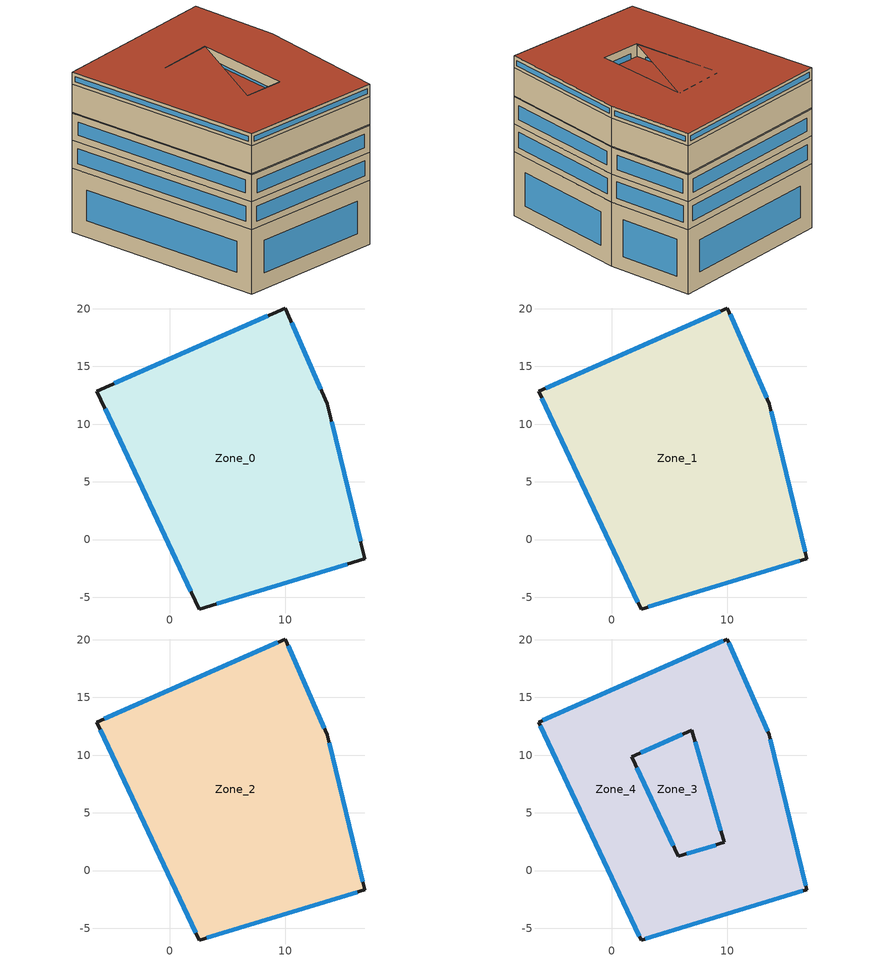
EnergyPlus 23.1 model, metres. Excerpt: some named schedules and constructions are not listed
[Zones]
Zone_0
 floor ground (Zone_0:f5UnderGroundSlabCF): -6.32,12.86 10.02,20.06 13.68,11.75 16.91,-1.67 2.56,-6.02 z0
 wall outside (90.1-2019 Nonresidential CZ 0 Exterior Wall (Mass)): -6.32,12.86 2.56,-6.02 16.91,-1.67 13.68,11.75 10.02,20.06 -6.32,12.86 z0:6.55
 window (90.1-2019 Nonresidential CZ 0 Glazing (Operable)): -5.59,11.31 1.83,-4.47 z1.71:4.84; 4.1,-5.55 15.38,-2.13 z1.61:4.94; 16.54,-0.13 14.05,10.21 z1.58:4.97; 13.12,13.02 10.58,18.79 z1.39:5.16; 8.5,19.39 -4.79,13.53 z1.66:4.89
Zone_1
 floor to Zone_0 (Interior Slab (Mass)_FLIPPED): -6.32,12.86 10.02,20.06 13.68,11.75 16.91,-1.67 2.56,-6.02 z6.55
 wall outside (90.1-2019 Nonresidential CZ 0 Exterior Wall (Mass)): -6.32,12.86 2.56,-6.02 16.91,-1.67 13.68,11.75 10.02,20.06 -6.32,12.86 z6.55:9.4
 window (90.1-2019 Nonresidential CZ 0 Glazing (Operable)): -6.03,12.25 2.28,-5.42 / 9.42,19.8 -5.72,13.12 z7.21:8.74; 3.18,-5.83 16.3,-1.85 z7.2:8.75; 16.76,-1.04 13.83,11.12 z7.19:8.76; 13.43,12.3 10.26,19.51 z7.15:8.8
Zone_2
 floor to Zone_1 (Interior Slab (Mass)_FLIPPED): -6.32,12.86 10.02,20.06 13.68,11.75 16.91,-1.67 2.56,-6.02 z9.4
 wall outside (90.1-2019 Nonresidential CZ 8 Exterior Floor (Mass)): -6.32,12.86 2.56,-6.02 16.91,-1.67 13.68,11.75 10.02,20.06 -6.32,12.86 z9.4:12.17
 wall to Zone_4 (Interior Partition (Mass)): -6.32,12.86 2.56,-6.02 16.91,-1.67 13.68,11.75 10.02,20.06 -6.32,12.86 z12.17:12.25
 window (90.1-2019 Nonresidential CZ 0 Glazing (Operable)): -6.01,12.21 2.26,-5.37 z10.12:11.45; 3.23,-5.82 16.25,-1.87 z10.1:11.47; 16.75,-0.99 13.84,11.07 z10.09:11.48; 13.41,12.35 10.28,19.46 z10.06:11.51; 9.37,19.77 -5.67,13.14 z10.11:11.46
Zone_3
 floor to Zone_2 (Interior Slab (Mass)_FLIPPED): -6.32,12.86 10.02,20.06 13.68,11.75 16.91,-1.67 2.56,-6.02 z12.25
 wall to Zone_4 (Interior Partition (Mass)): -6.32,12.86 2.56,-6.02 16.91,-1.67 13.68,11.75 10.02,20.06 -6.32,12.86 z12.25:15.1
 roof outside (300mmInsulation 200mmConcrete): -6.32,12.86 2.56,-6.02 16.91,-1.67 13.68,11.75 10.02,20.06 z15.1
Zone_4
 floor outside (90.1-2019 Nonresidential CZ 0 Exterior Floor (Mass)): -6.32,12.86 -0.69,15.34 1.73,9.85 6.95,12.15 9.75,2.43 1.73,9.85 -0.69,15.34 10.02,20.06 13.68,11.75 16.91,-1.67 2.56,-6.02 z12.17
 wall outside (UVal_0.3_Light): -6.32,12.86 2.56,-6.02 16.91,-1.67 13.68,11.75 10.02,20.06 -6.32,12.86 z15.1:16.35; 5.78,1.23 1.73,9.85 6.95,12.15 9.75,2.43 5.78,1.23 z12.17:16.35
 window (90.1-2019 Nonresidential CZ 0 Glazing (Operable)): -6.16,12.52 2.41,-5.69 z15.47:15.98; 2.91,-5.92 16.57,-1.77 / 16.83,-1.31 13.76,11.4 / 9.69,19.91 -5.98,13 z15.46:15.99; 13.53,12.07 10.16,19.74 z15.45:16; 5.35,2.15 2.17,8.92 z13.19:15.32; 9.02,2.21 6.52,1.45 z12.93:15.58; 7.23,11.15 9.46,3.43 z13.21:15.31; 2.53,10.2 6.14,11.79 z13.05:15.47
 roof outside (300mmInsulation 200mmConcrete): -6.32,12.86 2.56,-6.02 7.52,-4.51 5.78,1.23 9.75,2.43 6.95,12.15 5.78,1.23 7.52,-4.51 16.91,-1.67 13.68,11.75 10.02,20.06 z16.35
[Schedule:Week:Daily]
CoolAvail_Zone_2_5: 1ca8c4bf-50dd-42c6-860e-fa0889029dd0, 0c632797-0b9a-4d9a-9a69-d39310ec31ae, e5a39323-fee3-43b2-8897-d3d7fd64ec40, e52f491c-9545-426c-8e5e-14837ba248e8, 8df07962-0a9e-46c5-b76d-84e70e2e19a0, d6e69f6d-11f5-4b04-8a4b-71235cd32cef, 68490104-8e84-4b6e-a4b0-a102d218c882, 1ca8c4bf-50dd-42c6-860e-fa0889029dd0, 1ca8c4bf-50dd-42c6-860e-fa0889029dd0, 1ca8c4bf-50dd-42c6-860e-fa0889029dd0, 1ca8c4bf-50dd-42c6-860e-fa0889029dd0, 1ca8c4bf-50dd-42c6-860e-fa0889029dd0
CoolAvail_Zone_2_6: 9aaa5820-27da-40d2-b988-4a81850a77a2, cc235d41-2240-4268-8009-afe839b7b482, a7bf5d25-1e72-49fd-b01b-ac8f0e88661c, 7f89f576-2b49-499b-8dd9-ee3a016d36c3, a7e87b39-74c1-4190-9535-82061ee01377, 88339cc7-c5a9-478d-ad7e-dbec74176c7f, 7eed1c7e-6b80-4392-a8ad-2346449bdf4d, 9aaa5820-27da-40d2-b988-4a81850a77a2, 9aaa5820-27da-40d2-b988-4a81850a77a2, 9aaa5820-27da-40d2-b988-4a81850a77a2, 9aaa5820-27da-40d2-b988-4a81850a77a2, 9aaa5820-27da-40d2-b988-4a81850a77a2
CoolAvail_Zone_2_7: c140114c-8ad5-42b8-af3e-21641d50a91e, c28ae951-e1cf-4190-84d2-e90ac84429e0, e2decf1b-20cc-40b6-9734-803c8e153091, ab680d73-083a-44f6-a404-8130e89fa66a, 91e31e8b-0f4f-4ac3-993f-38d68bd59909, 4355ccce-d851-41e9-ae65-07915f2fc2c5, 87b218fb-2140-485e-a2fb-891817b7ee22, c140114c-8ad5-42b8-af3e-21641d50a91e, c140114c-8ad5-42b8-af3e-21641d50a91e, c140114c-8ad5-42b8-af3e-21641d50a91e, c140114c-8ad5-42b8-af3e-21641d50a91e, c140114c-8ad5-42b8-af3e-21641d50a91e
CoolAvail_Zone_2_8: cf4e10c0-eee7-4fab-9fcf-7f136cb06726, ba5c0e21-c122-45a8-ac0e-a5a57928efb1, 6c63c3c6-d7b6-4bc0-afc0-ea549527ede8, ccb95207-478b-422f-b6b8-30b51a9061c8, 15d5d0c6-a0c5-4261-8484-c4e353f31943, b6ebbcf1-1339-4b0f-94ce-5ef52301aebd, 4e48a2f3-4e9a-4faf-8e2f-800c89a68a4f, cf4e10c0-eee7-4fab-9fcf-7f136cb06726, cf4e10c0-eee7-4fab-9fcf-7f136cb06726, cf4e10c0-eee7-4fab-9fcf-7f136cb06726, cf4e10c0-eee7-4fab-9fcf-7f136cb06726, cf4e10c0-eee7-4fab-9fcf-7f136cb06726
CoolAvail_Zone_2_9: 8cfbba65-9d01-4b32-a4b0-805f059cb48a, 9dc0dda3-4524-4f18-b26a-7494f358d0bb, 4e48a2f3-4e9a-4faf-8e2f-800c89a68a4f, fe54426d-cc39-4e1d-9586-05372d968816, 45d7287d-38ef-4548-9581-23cb1bbddde4, 1f8f5061-bcb6-463a-bce4-fa1e3201f05c, b3f090cf-662d-4bb7-81ea-ff37c869d4a4, 8cfbba65-9d01-4b32-a4b0-805f059cb48a, 8cfbba65-9d01-4b32-a4b0-805f059cb48a, 8cfbba65-9d01-4b32-a4b0-805f059cb48a, 8cfbba65-9d01-4b32-a4b0-805f059cb48a, 8cfbba65-9d01-4b32-a4b0-805f059cb48a
CoolAvail_Zone_2_10: 19e4f91d-5e82-4bf7-bc96-862e26240eed, 4e48a2f3-4e9a-4faf-8e2f-800c89a68a4f, 7d4f30b3-d26d-4406-b7d3-51c4fe134db7, 9f80ea64-dee5-41f0-b012-d001ca709d83, 1eca6522-d2d8-43ba-b8b5-3cb14fa0932f, 56677320-e5e7-4d6b-b511-98478c71ae85, 167ffc35-cf65-49fd-b6d5-8ecb10784530, 19e4f91d-5e82-4bf7-bc96-862e26240eed, 19e4f91d-5e82-4bf7-bc96-862e26240eed, 19e4f91d-5e82-4bf7-bc96-862e26240eed, 19e4f91d-5e82-4bf7-bc96-862e26240eed, 19e4f91d-5e82-4bf7-bc96-862e26240eed
CoolAvail_Zone_2_11: 4e48a2f3-4e9a-4faf-8e2f-800c89a68a4f, 5a12a15a-8f6a-458d-8503-f486bc18be62, cfac7745-1d11-4d2f-a415-641583f3aa35, a6b169b6-2563-40a8-9ebc-1f0b449881ef, 2b253185-dca3-4ac4-b4b0-397c6120a078, f37480eb-aa48-4fd9-a189-10d277c1ec14, 03e58e0c-d8ed-42d8-894c-8e17edda15c0, 4e48a2f3-4e9a-4faf-8e2f-800c89a68a4f, 4e48a2f3-4e9a-4faf-8e2f-800c89a68a4f, 4e48a2f3-4e9a-4faf-8e2f-800c89a68a4f, 4e48a2f3-4e9a-4faf-8e2f-800c89a68a4f, 4e48a2f3-4e9a-4faf-8e2f-800c89a68a4f
CoolAvail_Zone_2_12: 43fa6ba7-7155-49a2-abe1-4626fdadfd4f, 93ad036e-985f-46ad-985d-8fe2cf06e9ed, 1ba03c92-e4e3-4e5b-8072-54eb8ed127d4, fa02652e-9b86-4ad1-bcf8-4fc10e46adf8, 2cd7c8e0-6c19-49eb-80b1-f41475034e33, dbd27a3e-9a26-4d91-8fad-dfb737e32fd4, be6df312-2db2-4308-96e7-3cf8c64cc389, 43fa6ba7-7155-49a2-abe1-4626fdadfd4f, 43fa6ba7-7155-49a2-abe1-4626fdadfd4f, 43fa6ba7-7155-49a2-abe1-4626fdadfd4f, 43fa6ba7-7155-49a2-abe1-4626fdadfd4f, 43fa6ba7-7155-49a2-abe1-4626fdadfd4f
CoolAvail_Zone_2_13: c86a3910-952b-4155-86f3-8bf8406d9700, 487ad5f7-192d-4168-8df1-62f9e2dfbf79, f186a3d9-179b-4441-9377-258a96af7070, 100aaea8-bbf0-432c-9b18-bb4c137b58b4, 842439b7-3e6a-47a9-9acd-409ae765b42d, 5c434fd8-ac1b-4fd3-9a6c-a0ecf767c7ed, 66acfb52-e457-4d65-a321-805b2341acf6, c86a3910-952b-4155-86f3-8bf8406d9700, c86a3910-952b-4155-86f3-8bf8406d9700, c86a3910-952b-4155-86f3-8bf8406d9700, c86a3910-952b-4155-86f3-8bf8406d9700, c86a3910-952b-4155-86f3-8bf8406d9700
CoolAvail_Zone_2_14: fb7f256e-2751-4ff4-ae43-a8ab3f7e9797, 8151a985-f97e-4bad-8853-972664528da4, 22dc9fab-4217-4e2f-a97d-0654fc792eae, cb7f740c-287d-4d01-aaf3-538fed7e2092, 0077fb31-cd04-4ad3-837c-ac0abafaed85, 91929a11-4751-41b0-9428-85a1b52b20fc, 1dc0a07d-d820-4945-bdec-6d3e16e28e09, fb7f256e-2751-4ff4-ae43-a8ab3f7e9797, fb7f256e-2751-4ff4-ae43-a8ab3f7e9797, fb7f256e-2751-4ff4-ae43-a8ab3f7e9797, fb7f256e-2751-4ff4-ae43-a8ab3f7e9797, fb7f256e-2751-4ff4-ae43-a8ab3f7e9797
CoolAvail_Zone_2_15: 249bb1f2-01ef-4453-98c3-97f686b49df3, 2857276e-04f5-47fa-8407-0754b64ddbf6, fa19720d-b784-44ee-9e0b-b24156b99612, 990734f4-2f8d-4d05-8608-b8fc52d4e4a7, 49518224-141a-4acf-a613-93f9a1eb00c3, 32657f2b-d03a-407e-8b79-dc263889a891, 385addfd-6f0a-4a49-8d44-e9155ca5ddca, 249bb1f2-01ef-4453-98c3-97f686b49df3, 249bb1f2-01ef-4453-98c3-97f686b49df3, 249bb1f2-01ef-4453-98c3-97f686b49df3, 249bb1f2-01ef-4453-98c3-97f686b49df3, 249bb1f2-01ef-4453-98c3-97f686b49df3
CoolAvail_Zone_2_16: 7692e115-92d1-4653-b534-43793635c152, ad4c0438-d761-453a-81ab-c5d7774f0ca4, 9777c3c4-857d-4a63-a307-0c06722f26db, 815b4a31-1de7-48f8-86e9-38fb639e48e2, 73405a08-01bc-4f6c-a16c-e816f28f4695, d0b48ee7-cd2d-49be-ab62-5a5c71c486f9, e3f34aba-cbc8-416b-ae1a-76f217830118, 7692e115-92d1-4653-b534-43793635c152, 7692e115-92d1-4653-b534-43793635c152, 7692e115-92d1-4653-b534-43793635c152, 7692e115-92d1-4653-b534-43793635c152, 7692e115-92d1-4653-b534-43793635c152
CoolAvail_Zone_2_17: 91a9ca1b-f609-46d2-85d5-5b4708cbc58c, 22089227-e063-43f2-8d65-2b570a0fb7f6, d7dce801-0464-468b-86e5-042d869cfe8c, e3942b8b-90eb-48a0-9fea-235678d26bc1, 91b564c5-7853-404d-a6c4-376372983a3e, 922fb4c6-9f61-4ed9-9d2f-b61c5af61b0b, 61f4d876-bdcd-408f-880a-fec4d1c3edb4, 91a9ca1b-f609-46d2-85d5-5b4708cbc58c, 91a9ca1b-f609-46d2-85d5-5b4708cbc58c, 91a9ca1b-f609-46d2-85d5-5b4708cbc58c, 91a9ca1b-f609-46d2-85d5-5b4708cbc58c, 91a9ca1b-f609-46d2-85d5-5b4708cbc58c
CoolAvail_Zone_2_18: 2c3f8ee4-96c5-4a3f-a4b1-b69997eb3238, 564f5991-51a3-4334-9484-72fec185b3f3, 916b0021-58a8-40cf-a389-49fd7e3e7d8d, 2c3f8ee4-96c5-4a3f-a4b1-b69997eb3238, 290cd23a-1edc-440e-a8bf-2e5f45a7f1a4, e1d7715c-ab36-413f-b082-02c78ffc9049, 1c721321-046d-4f51-b437-829d237e2fe1, 2c3f8ee4-96c5-4a3f-a4b1-b69997eb3238, 2c3f8ee4-96c5-4a3f-a4b1-b69997eb3238, 2c3f8ee4-96c5-4a3f-a4b1-b69997eb3238, 2c3f8ee4-96c5-4a3f-a4b1-b69997eb3238, 2c3f8ee4-96c5-4a3f-a4b1-b69997eb3238
CoolAvail_Zone_2_19: c5d0aa94-5bb0-480f-91f6-8014fff0dc6e, 11193593-98a2-4993-9129-e7af30b16710, b6d042ed-209f-4d55-bc24-0ac77d95cbd6, 0dc09791-fcbf-4823-9c09-9ac5c6e3386c, fe71a4a4-1e6f-4e83-8419-e72a6b9e10f8, 6d2fa061-7d25-4461-b770-a752a9a60884, 236eea5b-5ca5-4377-ab4f-6bcd3c3c55e4, c5d0aa94-5bb0-480f-91f6-8014fff0dc6e, c5d0aa94-5bb0-480f-91f6-8014fff0dc6e, c5d0aa94-5bb0-480f-91f6-8014fff0dc6e, c5d0aa94-5bb0-480f-91f6-8014fff0dc6e, c5d0aa94-5bb0-480f-91f6-8014fff0dc6e
CoolAvail_Zone_2_20: 57adc17c-3f8f-4ccd-b7a0-79cb720e411a, f37ff96e-f441-401a-b7e7-edff040718df, c5d0aa94-5bb0-480f-91f6-8014fff0dc6e, 3b8d6381-cc98-4cac-88a3-8a608994b399, 543349be-f63c-4ad6-a186-b26515e20985, 9a420aef-c827-48c7-8c33-67a28b1471b0, a5c4f77d-4af1-4e41-abe4-442f3ad2ad70, 57adc17c-3f8f-4ccd-b7a0-79cb720e411a, 57adc17c-3f8f-4ccd-b7a0-79cb720e411a, 57adc17c-3f8f-4ccd-b7a0-79cb720e411a, 57adc17c-3f8f-4ccd-b7a0-79cb720e411a, 57adc17c-3f8f-4ccd-b7a0-79cb720e411a
CoolAvail_Zone_2_21: 3c86ebb0-60dd-4e80-9e92-cc641d73ae5a, 0c632797-0b9a-4d9a-9a69-d39310ec31ae, c8da2f37-d169-41ab-87e8-650044faae8f, 44ff8663-efe0-4c5d-bd80-e3e3e52f17e4, 26090ace-2f89-427b-8193-cecb2a32d1c5, 63800cad-46a7-4e80-b4f6-0ba3a10cd5fb, 59315c29-87ac-45d0-a8fd-0e9754ded3e2, 3c86ebb0-60dd-4e80-9e92-cc641d73ae5a, 3c86ebb0-60dd-4e80-9e92-cc641d73ae5a, 3c86ebb0-60dd-4e80-9e92-cc641d73ae5a, 3c86ebb0-60dd-4e80-9e92-cc641d73ae5a, 3c86ebb0-60dd-4e80-9e92-cc641d73ae5a
CoolAvail_Zone_2_22: 968bc3d5-85b4-423c-9344-f5ded47cd4e1, a4892dac-d159-405b-97ce-15ec50ec5c3d, d220d13a-ec5c-4d1d-a6e6-fc1f099aa18c, af1b80fd-70e2-4da9-9cd7-4ad1f3ffa8f2, ea89b312-ae52-41a2-b12c-266f2e31bd51, b5cee949-2fff-4a3b-93be-818378e63684, 76083fe3-2160-4bf7-a3ea-9dfcf8b72814, 968bc3d5-85b4-423c-9344-f5ded47cd4e1, 968bc3d5-85b4-423c-9344-f5ded47cd4e1, 968bc3d5-85b4-423c-9344-f5ded47cd4e1, 968bc3d5-85b4-423c-9344-f5ded47cd4e1, 968bc3d5-85b4-423c-9344-f5ded47cd4e1
CoolAvail_Zone_2_23: 9465ef24-0572-461d-9233-bf2b1b62fcf5, 4df2d94c-15e7-44a0-9338-7c6d9ec98c35, 24229822-c7ac-4df3-a924-d5070abd10cd, 30ed18ff-6198-489a-98d6-d4f6b277cb3e, 67cc7780-8b9c-4ce3-8335-8ea61169be34, 24dee44f-873c-4e82-915e-d0f3d996dfbd, a46238f5-0380-43a5-8807-d93844f5c9fd, 9465ef24-0572-461d-9233-bf2b1b62fcf5, 9465ef24-0572-461d-9233-bf2b1b62fcf5, 9465ef24-0572-461d-9233-bf2b1b62fcf5, 9465ef24-0572-461d-9233-bf2b1b62fcf5, 9465ef24-0572-461d-9233-bf2b1b62fcf5
CoolAvail_Zone_2_24: 7b2bb4fd-0d66-4d4e-97f7-3d94a2d765de, 306294e8-e0ad-4b10-b87d-df1edbd69c86, 2e99d0bd-585d-4f11-a816-46d9d83821d2, ae40d358-4f78-4e61-8ad3-70cf7dafbc84, 7c9164d5-ea22-4706-addb-a8bdf4432c98, 168bb537-2022-44cf-83d4-e0e9acc14d3d, 907f0f1f-b3ec-413e-8541-1b0c6f08c20a, 7b2bb4fd-0d66-4d4e-97f7-3d94a2d765de, 7b2bb4fd-0d66-4d4e-97f7-3d94a2d765de, 7b2bb4fd-0d66-4d4e-97f7-3d94a2d765de, 7b2bb4fd-0d66-4d4e-97f7-3d94a2d765de, 7b2bb4fd-0d66-4d4e-97f7-3d94a2d765de
CoolAvail_Zone_2_25: 9b8689c5-4e22-40ab-8a51-93b16e5813ab, 9f29d845-0d77-471c-9f9e-6f4083bdbc58, ca84ebe3-31a3-4fca-aa63-5d6eb330a495, 76e7caac-11b7-473f-9300-2d2578371d06, c614d02d-f04a-47c0-802e-d4e15580c5c4, 83af7f08-0791-41b7-af25-e18827899770, c7052a04-98d3-44f4-bc96-6e6003378de9, 9b8689c5-4e22-40ab-8a51-93b16e5813ab, 9b8689c5-4e22-40ab-8a51-93b16e5813ab, 9b8689c5-4e22-40ab-8a51-93b16e5813ab, 9b8689c5-4e22-40ab-8a51-93b16e5813ab, 9b8689c5-4e22-40ab-8a51-93b16e5813ab
CoolAvail_Zone_2_26: 944c06aa-a1b8-4fa9-b56e-5e904102bf0b, 193b8807-ea25-42ba-b3bf-ab5a41c48f4a, 64db0dd4-92b3-4a93-b9c9-7bebfc3d3c8d, 993c36ed-dc87-49a6-b760-b14777e3a504, 96fc20e9-7180-4704-8ea9-30778f493c18, cfac3884-d454-41ef-a2ac-399c72fbcbaa, ab62d100-0c40-4c2b-b63b-1ab8c382bdaa, 944c06aa-a1b8-4fa9-b56e-5e904102bf0b, 944c06aa-a1b8-4fa9-b56e-5e904102bf0b, 944c06aa-a1b8-4fa9-b56e-5e904102bf0b, 944c06aa-a1b8-4fa9-b56e-5e904102bf0b, 944c06aa-a1b8-4fa9-b56e-5e904102bf0b
CoolAvail_Zone_2_27: c0ed08d0-cbd1-4e66-96b4-3011c854b234, 17a2dd1e-07dd-4401-ba6f-a7d2c1cc2857, 891172b5-9eeb-4b10-a672-ff5e27ba41d7, a5562364-defd-420a-8047-edce9a8f5295, 0d0ca2da-b4a6-409f-a603-32af6fcbd6dc, cd8238a0-c257-432b-ab86-a8de12ca64cd, 3297b25a-f3c5-400e-8c3c-98ab9fae1132, c0ed08d0-cbd1-4e66-96b4-3011c854b234, c0ed08d0-cbd1-4e66-96b4-3011c854b234, c0ed08d0-cbd1-4e66-96b4-3011c854b234, c0ed08d0-cbd1-4e66-96b4-3011c854b234, c0ed08d0-cbd1-4e66-96b4-3011c854b234
CoolAvail_Zone_2_28: f68e68b4-acc3-4acb-970d-2c39f8df0a2a, b795957b-d27e-4a7f-8629-db4bb5394d29, af05e51c-b44b-4254-af1d-9b844355a47d, 1476245f-ba37-446a-9a7e-71807cdfc9d6, e3942b8b-90eb-48a0-9fea-235678d26bc1, 7061bc4a-cf1c-40cd-a209-ce6419433c2b, 3c86ebb0-60dd-4e80-9e92-cc641d73ae5a, f68e68b4-acc3-4acb-970d-2c39f8df0a2a, f68e68b4-acc3-4acb-970d-2c39f8df0a2a, f68e68b4-acc3-4acb-970d-2c39f8df0a2a, f68e68b4-acc3-4acb-970d-2c39f8df0a2a, f68e68b4-acc3-4acb-970d-2c39f8df0a2a
CoolAvail_Zone_2_29: f0463da0-0f73-4b83-b435-d1717c20061d, 16107b3b-f5df-4c6a-9e88-45ee59f582d7, c847950f-9d46-415d-b38f-cc1e72a8ce3e, 3b5530b0-4bfc-4e65-a115-754aeea42c9c, e3942b8b-90eb-48a0-9fea-235678d26bc1, e3942b8b-90eb-48a0-9fea-235678d26bc1, 7386bb66-d7fa-4b65-8085-5662bd291aee, f0463da0-0f73-4b83-b435-d1717c20061d, f0463da0-0f73-4b83-b435-d1717c20061d, f0463da0-0f73-4b83-b435-d1717c20061d, f0463da0-0f73-4b83-b435-d1717c20061d, f0463da0-0f73-4b83-b435-d1717c20061d
CoolAvail_Zone_2_30: ff19ad5b-a363-437d-ae63-3668331f0827, 4e48a2f3-4e9a-4faf-8e2f-800c89a68a4f, 6d0db3fd-c35c-4cda-9c1c-baec2c14ec47, 0f14b7f0-2d62-495b-aa7c-136eb56bbd6b, f89394e9-2ba5-4571-82bb-3c7d3c17939f, 03a95639-5101-4bca-940d-57680b2e86c7, 4f8adeff-2dd8-4549-b49d-80637b379f35, ff19ad5b-a363-437d-ae63-3668331f0827, ff19ad5b-a363-437d-ae63-3668331f0827, ff19ad5b-a363-437d-ae63-3668331f0827, ff19ad5b-a363-437d-ae63-3668331f0827, ff19ad5b-a363-437d-ae63-3668331f0827
CoolAvail_Zone_2_31: 7c5dc831-d911-492e-93e1-4426a253069e, 3b8d6381-cc98-4cac-88a3-8a608994b399, c847950f-9d46-415d-b38f-cc1e72a8ce3e, 1744b77f-1cb1-4f69-b4cb-0e8fa1b665fa, 58834cbf-76af-49cd-a04c-aceff44ab028, 01ed06eb-558f-4142-a675-aa2008106ffb, 72c23283-3265-424f-adb0-1ede9ee7b15c, 7c5dc831-d911-492e-93e1-4426a253069e, 7c5dc831-d911-492e-93e1-4426a253069e, 7c5dc831-d911-492e-93e1-4426a253069e, 7c5dc831-d911-492e-93e1-4426a253069e, 7c5dc831-d911-492e-93e1-4426a253069e
CoolAvail_Zone_2_32: 3ffda573-3af0-46ed-a09a-5d9bb41be8c7, 24967692-d2e8-4e46-a10a-83a75ed88015, d335cb79-2b14-48f8-811b-aa3cd861ed92, 17c1d9a0-788b-4689-b656-878974b272ae, b9139b93-e736-4fe2-a372-e0f423301f2a, 29d056e9-57a7-41dc-847e-5899c5e670c6, 3aaf477e-fbf3-4e7a-a74f-77eac698590d, 3ffda573-3af0-46ed-a09a-5d9bb41be8c7, 3ffda573-3af0-46ed-a09a-5d9bb41be8c7, 3ffda573-3af0-46ed-a09a-5d9bb41be8c7, 3ffda573-3af0-46ed-a09a-5d9bb41be8c7, 3ffda573-3af0-46ed-a09a-5d9bb41be8c7
CoolAvail_Zone_2_33: 2f49eb5f-feb6-416b-86c9-504043dff835, 17a04ab0-6f76-4552-8944-97dbe71db1c4, 14a74787-8c0c-4149-b74d-9dba6af021cb, ba5a2047-98d8-4875-8efb-cb1a017e9cc0, ac176064-d8ab-40cc-ac37-2cc3028f8e13, c8da2f37-d169-41ab-87e8-650044faae8f, 88219d36-3623-42e1-9165-866df8605171, 2f49eb5f-feb6-416b-86c9-504043dff835, 2f49eb5f-feb6-416b-86c9-504043dff835, 2f49eb5f-feb6-416b-86c9-504043dff835, 2f49eb5f-feb6-416b-86c9-504043dff835, 2f49eb5f-feb6-416b-86c9-504043dff835
CoolAvail_Zone_2_34: fc1bca65-e5ac-4e39-b63b-a5ed3d21ba90, ba361baf-59d9-4367-8c7a-4699b1b236f0, ff4bc00e-5506-40d9-ab4a-0dd0a69ae114, 3b0f2307-bc1c-4734-ab04-c0143982f54f, bdb733bd-dc44-41be-80b5-d4a5a2814fea, 3e4dc970-237a-4001-87c6-6e867e1a1f0b, b5e7642c-8c19-4b08-81ff-1fdd0ef3ef57, fc1bca65-e5ac-4e39-b63b-a5ed3d21ba90, fc1bca65-e5ac-4e39-b63b-a5ed3d21ba90, fc1bca65-e5ac-4e39-b63b-a5ed3d21ba90, fc1bca65-e5ac-4e39-b63b-a5ed3d21ba90, fc1bca65-e5ac-4e39-b63b-a5ed3d21ba90
CoolAvail_Zone_2_35: 74ffd892-819c-4242-80d1-24e1ddf80430, f6ecceda-3d30-4721-858e-cb32e723952c, 17232315-a896-484a-813f-9a5370619ab1, ece8849a-fb2f-4fbd-afdd-1149698f7d21, 7eed1c7e-6b80-4392-a8ad-2346449bdf4d, e8be929d-fa44-4c0f-b96f-0f30ee46b9cf, 5f416ddf-d634-4046-a442-6e63aab08ab7, 74ffd892-819c-4242-80d1-24e1ddf80430, 74ffd892-819c-4242-80d1-24e1ddf80430, 74ffd892-819c-4242-80d1-24e1ddf80430, 74ffd892-819c-4242-80d1-24e1ddf80430, 74ffd892-819c-4242-80d1-24e1ddf80430
CoolAvail_Zone_2_36: f7fe8a7b-dabd-41a3-ac96-42fd4ebbb8a3, 57adc17c-3f8f-4ccd-b7a0-79cb720e411a, 5c5771fe-31dd-4d52-8869-3f9e949fc0ce, 905739ca-bdfe-49c7-9f0c-672529721f74, 9ff93c3c-b5d0-4d57-85b5-1b9e007418cb, b4c15a41-4eab-4186-8f7e-bd6522bf003c, ca84ebe3-31a3-4fca-aa63-5d6eb330a495, f7fe8a7b-dabd-41a3-ac96-42fd4ebbb8a3, f7fe8a7b-dabd-41a3-ac96-42fd4ebbb8a3, f7fe8a7b-dabd-41a3-ac96-42fd4ebbb8a3, f7fe8a7b-dabd-41a3-ac96-42fd4ebbb8a3, f7fe8a7b-dabd-41a3-ac96-42fd4ebbb8a3
CoolAvail_Zone_2_37: e3942b8b-90eb-48a0-9fea-235678d26bc1, a1c7cf19-4260-4f8c-8549-a8b51e3e8cb6, 91e15b36-d92a-44a9-b125-f35a405346ba, 1de5e3b0-c4a6-4e3e-a39e-98e4fb27073a, d2fc6685-7401-4e4d-8a51-a53ce42c3509, b13b76fb-60d2-450a-a5a5-e15c9c1c3c79, ff8053d0-5a6f-422b-911a-41f4c8b0f702, e3942b8b-90eb-48a0-9fea-235678d26bc1, e3942b8b-90eb-48a0-9fea-235678d26bc1, e3942b8b-90eb-48a0-9fea-235678d26bc1, e3942b8b-90eb-48a0-9fea-235678d26bc1, e3942b8b-90eb-48a0-9fea-235678d26bc1
CoolAvail_Zone_2_38: 0c46c54d-70b1-4a16-abea-029706ea7571, 3f8c715e-6661-4b9b-be09-ea188f69c496, f7fe8a7b-dabd-41a3-ac96-42fd4ebbb8a3, 10bb1322-940e-4a91-b6ae-9587b5eb6946, 127d7c72-a661-4472-b936-f14d1d59b3e6, ac232ce9-587f-4c50-9300-496e0bba6176, cdeb479c-7f4c-416b-8211-8cf919152dc4, 0c46c54d-70b1-4a16-abea-029706ea7571, 0c46c54d-70b1-4a16-abea-029706ea7571, 0c46c54d-70b1-4a16-abea-029706ea7571, 0c46c54d-70b1-4a16-abea-029706ea7571, 0c46c54d-70b1-4a16-abea-029706ea7571
CoolAvail_Zone_2_39: e530df3d-1bed-4762-8450-04801245d13d, ec3d052d-0e8f-4c5c-9c05-f297f4748d43, 56bddfbb-0032-4789-999a-5805ca39de4d, 30e12001-843d-465e-96b4-f3927e3ddac8, be26cf5d-e770-488d-bbd8-f2f14b83b44f, 152a3bd5-b027-42a5-b0f5-574247ad3cb1, e3942b8b-90eb-48a0-9fea-235678d26bc1, e530df3d-1bed-4762-8450-04801245d13d, e530df3d-1bed-4762-8450-04801245d13d, e530df3d-1bed-4762-8450-04801245d13d, e530df3d-1bed-4762-8450-04801245d13d, e530df3d-1bed-4762-8450-04801245d13d
CoolAvail_Zone_2_40: 3b5530b0-4bfc-4e65-a115-754aeea42c9c, 64b21f1b-c09a-408f-8473-87fbea97a150, 3e36110c-688c-44a8-9024-3036805d7056, 677ddcfa-195a-49f8-a79a-81ba88b1f3bf, 41bfedb8-62a9-4e63-bcd2-d6c6a752d5d8, f79a0e5d-3aaa-44ed-869a-91804aff7df9, cfa0f72f-ae4b-4a60-80fe-1625460ebad9, 3b5530b0-4bfc-4e65-a115-754aeea42c9c, 3b5530b0-4bfc-4e65-a115-754aeea42c9c, 3b5530b0-4bfc-4e65-a115-754aeea42c9c, 3b5530b0-4bfc-4e65-a115-754aeea42c9c, 3b5530b0-4bfc-4e65-a115-754aeea42c9c
CoolAvail_Zone_2_41: d7deffb3-35ab-442d-a4bd-0579f5c34145, ec9b559f-9ade-4417-afb1-449e3e27a461, 045c1028-9f06-4f8d-ac3c-bfd8482e71d8, 2a3c6d2b-402f-42dd-84d5-200fd4e34ae3, 1da28d98-4ae1-4b40-ac0a-9779e90c793c, 1470e187-b2ca-41c7-9c02-5599b091a2bd, 3272099c-1b13-4495-add5-952f840f3c39, d7deffb3-35ab-442d-a4bd-0579f5c34145, d7deffb3-35ab-442d-a4bd-0579f5c34145, d7deffb3-35ab-442d-a4bd-0579f5c34145, d7deffb3-35ab-442d-a4bd-0579f5c34145, d7deffb3-35ab-442d-a4bd-0579f5c34145
CoolAvail_Zone_2_42: 92822c5f-2bfe-4f18-94d7-6253c8df64ce, 5a50a1cb-b3b3-4f70-b0da-7dd7f23be4d0, 96757bd3-2798-4ef5-874f-9d6efbf141f2, c32a3fb3-1659-4cbb-80cf-21d5794c898d, 1386779a-1ee2-4c46-b854-c9900c2e9ca4, f89c5fe4-e515-457d-9e77-097af3ebce41, d1ef686d-5cd7-43da-83b7-e2ddfaac4146, 92822c5f-2bfe-4f18-94d7-6253c8df64ce, 92822c5f-2bfe-4f18-94d7-6253c8df64ce, 92822c5f-2bfe-4f18-94d7-6253c8df64ce, 92822c5f-2bfe-4f18-94d7-6253c8df64ce, 92822c5f-2bfe-4f18-94d7-6253c8df64ce
CoolAvail_Zone_2_43: 922ba25d-84aa-4df4-8637-4746266014ac, 61082579-9666-4bf3-bc38-98cbfbe943b8, 0e6c61da-a3bf-4433-a37e-4665335cd269, 810edac5-32f3-4fee-b726-171751db6f96, ecc0637f-1234-4cba-a2a9-23f2feec27b7, 90d84f1d-cc8c-455d-a961-485245b7a64f, 6f883ab1-47b7-4b43-b948-2944ed46edb0, 922ba25d-84aa-4df4-8637-4746266014ac, 922ba25d-84aa-4df4-8637-4746266014ac, 922ba25d-84aa-4df4-8637-4746266014ac, 922ba25d-84aa-4df4-8637-4746266014ac, 922ba25d-84aa-4df4-8637-4746266014ac
CoolAvail_Zone_2_44: 2fc8c293-e804-4f4b-a27a-c9e21b4af302, 06e04203-d3e1-4821-a8e5-f5c41243471a, 88cbf429-d5af-4062-89a4-107e37e533ea, 0087c4c9-bec4-4820-a0f3-edec8f0f00c5, 6b7ebffa-ddb7-4763-8d8e-57d8a0ef2cbf, 7c29c206-f92e-41d3-90d2-cdf9776248f7, 4b1c9686-3ebc-43b1-b883-fd36bf51263d, 2fc8c293-e804-4f4b-a27a-c9e21b4af302, 2fc8c293-e804-4f4b-a27a-c9e21b4af302, 2fc8c293-e804-4f4b-a27a-c9e21b4af302, 2fc8c293-e804-4f4b-a27a-c9e21b4af302, 2fc8c293-e804-4f4b-a27a-c9e21b4af302
CoolAvail_Zone_2_45: 7ee1185d-d39c-4ca8-a3f4-3d5fa92efd22, 4e48a2f3-4e9a-4faf-8e2f-800c89a68a4f, 230b7ef8-53c1-4085-a25c-643ad822c784, 5c8264c5-5a70-4684-8615-8f6e6b2c97af, 56bddfbb-0032-4789-999a-5805ca39de4d, e211d448-935f-48d1-876d-e26f2410d088, 7ee1185d-d39c-4ca8-a3f4-3d5fa92efd22, 7ee1185d-d39c-4ca8-a3f4-3d5fa92efd22, 7ee1185d-d39c-4ca8-a3f4-3d5fa92efd22, 7ee1185d-d39c-4ca8-a3f4-3d5fa92efd22, 7ee1185d-d39c-4ca8-a3f4-3d5fa92efd22, 7ee1185d-d39c-4ca8-a3f4-3d5fa92efd22
CoolAvail_Zone_2_46: 19df548d-6fad-43ea-b96f-c975a92faf88, 5a50a1cb-b3b3-4f70-b0da-7dd7f23be4d0, 3d4e1126-cb86-400f-a760-998fa8e8428d, a60fa0af-489c-4fa5-a09e-8eba24075d54, b1652de9-785c-46b1-9efb-b91ecf96de48, 9c3d533e-0874-4e8f-acdd-a39c1313e582, 0b639a0e-bdaf-4323-b152-5e555cd32010, 19df548d-6fad-43ea-b96f-c975a92faf88, 19df548d-6fad-43ea-b96f-c975a92faf88, 19df548d-6fad-43ea-b96f-c975a92faf88, 19df548d-6fad-43ea-b96f-c975a92faf88, 19df548d-6fad-43ea-b96f-c975a92faf88
CoolAvail_Zone_2_47: db654eea-7de9-4037-ad2c-f0711f9913ac, d4a18c32-32ed-4547-b1ce-f2211da1d24f, b324206d-d04e-4bca-8d0d-f79f5fa49e10, e3236c78-35f7-428b-8be6-d0bdf63d719f, d9172f3d-fe41-4f8d-9a69-76c400fed204, de05cf16-a459-4ef7-b9cf-8a95d1d19241, 59265a61-d77a-4181-8431-ca18a54d921d, db654eea-7de9-4037-ad2c-f0711f9913ac, db654eea-7de9-4037-ad2c-f0711f9913ac, db654eea-7de9-4037-ad2c-f0711f9913ac, db654eea-7de9-4037-ad2c-f0711f9913ac, db654eea-7de9-4037-ad2c-f0711f9913ac
CoolAvail_Zone_2_48: 979c9937-4da7-44b0-a193-3cdf8b94eddd, f0d4d75d-5d0e-4ff5-908d-ad382231932b, 21f5ba69-c73b-4d97-a14c-02053ee217cc, 4f16d6cb-f9b6-4a6f-a6fc-45c3599a540f, 3a1bb323-4183-4847-ae9e-8343a6920c1a, 392fcff0-f71e-4231-83d4-3fba7a95bf2d, ee5d0d7d-6392-4a63-b491-2fd32d9e0298, 979c9937-4da7-44b0-a193-3cdf8b94eddd, 979c9937-4da7-44b0-a193-3cdf8b94eddd, 979c9937-4da7-44b0-a193-3cdf8b94eddd, 979c9937-4da7-44b0-a193-3cdf8b94eddd, 979c9937-4da7-44b0-a193-3cdf8b94eddd
CoolAvail_Zone_2_49: bc2f9e46-e1b1-42e2-87c8-30bbdf1e322b, 2bfb6d55-6b8c-4cd3-b8bc-b7f0d738f342, 9be666fa-68ab-4094-98f9-f9a9b0e08adf, 5bdb86e9-1017-451b-91a2-22b0963e054d, e6bef98e-f5ed-412f-a4ad-6885be07218b, a5c9d950-ca71-4ad3-be7e-6a379974e7ca, 8aa65de1-c7dc-4ac5-ac6c-a988edda8ad1, bc2f9e46-e1b1-42e2-87c8-30bbdf1e322b, bc2f9e46-e1b1-42e2-87c8-30bbdf1e322b, bc2f9e46-e1b1-42e2-87c8-30bbdf1e322b, bc2f9e46-e1b1-42e2-87c8-30bbdf1e322b, bc2f9e46-e1b1-42e2-87c8-30bbdf1e322b
CoolAvail_Zone_2_50: 7d106a9d-3be2-4f2f-a65f-eacc222043de, 3e36110c-688c-44a8-9024-3036805d7056, a8ba104b-30ce-47f5-a32e-ef1b3cc5e3f0, 369899ac-b642-44b6-a87f-08aa3a85ad6e, 663f5c5d-ce12-481a-b640-af973dc9818c, ae78c2f4-4895-4cfb-a16f-2fb425b4154b, b2e3f4e4-5d79-4c69-a124-79afc4abc8b0, 7d106a9d-3be2-4f2f-a65f-eacc222043de, 7d106a9d-3be2-4f2f-a65f-eacc222043de, 7d106a9d-3be2-4f2f-a65f-eacc222043de, 7d106a9d-3be2-4f2f-a65f-eacc222043de, 7d106a9d-3be2-4f2f-a65f-eacc222043de
CoolAvail_Zone_2_51: 5782e96f-61aa-4a49-b425-c598cef6d3e7, 7f47eab8-a37c-47c0-b7fc-6248622c8721, a9f0a4d5-292a-4651-aff5-bcbf9b033476, 538fe9f9-ce46-4356-9dbe-c94d83890ade, 6c2e5103-d28b-4a0e-9db9-bf671b9c2fb4, 20c21375-d5d6-4444-97d3-b240c8e0c560, 01ed06eb-558f-4142-a675-aa2008106ffb, 5782e96f-61aa-4a49-b425-c598cef6d3e7, 5782e96f-61aa-4a49-b425-c598cef6d3e7, 5782e96f-61aa-4a49-b425-c598cef6d3e7, 5782e96f-61aa-4a49-b425-c598cef6d3e7, 5782e96f-61aa-4a49-b425-c598cef6d3e7
CoolAvail_Zone_2_52: f5ac88ba-71e6-454a-a911-77218776773b, f5ac88ba-71e6-454a-a911-77218776773b, f5ac88ba-71e6-454a-a911-77218776773b, f5ac88ba-71e6-454a-a911-77218776773b, f5ac88ba-71e6-454a-a911-77218776773b, f5ac88ba-71e6-454a-a911-77218776773b, f5ac88ba-71e6-454a-a911-77218776773b, f5ac88ba-71e6-454a-a911-77218776773b, f5ac88ba-71e6-454a-a911-77218776773b, f5ac88ba-71e6-454a-a911-77218776773b, f5ac88ba-71e6-454a-a911-77218776773b, f5ac88ba-71e6-454a-a911-77218776773b
NatVentAvail_Zone_2_0: 1aa9b8ee-1cf0-4c5b-8d39-db0a8d4510dd, ff363edd-1260-4c79-8fa8-aa9a865fb8aa, f7e2769b-eef5-4c62-9aa0-965dd4d38035, fe78f2f1-8a11-4d19-b105-b8e98ca12aff, 34148b53-7aaa-4b71-af6d-d943fc8ec307, b5c0d887-d765-4755-b49a-8c20b7564e9a, 7a1c0021-28de-4ffc-b882-8bf1741f42d6, 1aa9b8ee-1cf0-4c5b-8d39-db0a8d4510dd, 1aa9b8ee-1cf0-4c5b-8d39-db0a8d4510dd, 1aa9b8ee-1cf0-4c5b-8d39-db0a8d4510dd, 1aa9b8ee-1cf0-4c5b-8d39-db0a8d4510dd, 1aa9b8ee-1cf0-4c5b-8d39-db0a8d4510dd
NatVentAvail_Zone_2_1: 5d8aec1a-5fd3-4992-8821-9213426935d8, 46f7ab3a-672d-4b48-a245-c2ca5cabe0c1, f2de1489-593e-497f-92b0-0fa14e72d159, 769d9b26-d7e6-47e9-9578-8f7a90ffbf1b, 1d2269d6-d551-4ff5-8c89-ed43bd3b98fa, d25afb59-8fdc-4cb2-ad2b-fea90d555055, 10c1c1d0-c2dc-46f0-a36a-8734133361b2, 5d8aec1a-5fd3-4992-8821-9213426935d8, 5d8aec1a-5fd3-4992-8821-9213426935d8, 5d8aec1a-5fd3-4992-8821-9213426935d8, 5d8aec1a-5fd3-4992-8821-9213426935d8, 5d8aec1a-5fd3-4992-8821-9213426935d8
NatVentAvail_Zone_2_2: 3403e8de-cde9-46ce-8029-9195310aa4b1, cff74ff9-01c1-4bbb-b91d-87ce9d73c92d, 1d2269d6-d551-4ff5-8c89-ed43bd3b98fa, b35dfb7a-8b64-4270-ad6d-3c575033b024, ff363edd-1260-4c79-8fa8-aa9a865fb8aa, eb9ae8a3-064e-43ac-8f43-85cfebeb9596, b5d35a68-49bd-4733-bf61-fec02020f4aa, 3403e8de-cde9-46ce-8029-9195310aa4b1, 3403e8de-cde9-46ce-8029-9195310aa4b1, 3403e8de-cde9-46ce-8029-9195310aa4b1, 3403e8de-cde9-46ce-8029-9195310aa4b1, 3403e8de-cde9-46ce-8029-9195310aa4b1
NatVentAvail_Zone_2_3: fe6d6b42-a841-4a25-8861-33cc764b5b13, 76083fe3-2160-4bf7-a3ea-9dfcf8b72814, 9a1df015-d77a-43d7-87ab-d8ddbd8586b2, 3b8b0d97-e122-47c4-a57f-f393604207d5, edfeadab-8869-4612-8b21-9d0688c03fe4, 1aa9b8ee-1cf0-4c5b-8d39-db0a8d4510dd, f0a13056-c210-4f65-8f10-ba7a1529fb9d, fe6d6b42-a841-4a25-8861-33cc764b5b13, fe6d6b42-a841-4a25-8861-33cc764b5b13, fe6d6b42-a841-4a25-8861-33cc764b5b13, fe6d6b42-a841-4a25-8861-33cc764b5b13, fe6d6b42-a841-4a25-8861-33cc764b5b13
NatVentAvail_Zone_2_4: 239b45c4-21c9-4649-a69d-9352c17adb4f, 2b74d04e-7d10-4129-aa66-5f4a3b12f6b3, ed799316-544a-4fe4-b675-12097147d232, 050bf557-0ceb-4162-9882-bbb76972032a, b71e5981-1a80-4aa4-b368-c22fe88e7ce1, 64bb8875-d794-4d81-8a92-9b751d824f23, 2b74d04e-7d10-4129-aa66-5f4a3b12f6b3, 239b45c4-21c9-4649-a69d-9352c17adb4f, 239b45c4-21c9-4649-a69d-9352c17adb4f, 239b45c4-21c9-4649-a69d-9352c17adb4f, 239b45c4-21c9-4649-a69d-9352c17adb4f, 239b45c4-21c9-4649-a69d-9352c17adb4f
NatVentAvail_Zone_2_5: 0968aaa9-7453-409e-9f34-d1bd3769efc5, 78896552-9d46-40f3-bd69-490e260cec79, 43fae140-fe8d-48be-9ba1-ce3e086722c1, 3f5971d1-6b66-48a0-b049-1f38cd2af7bf, c55d9ae6-34c0-416f-8c2d-3cca4a78f446, 4cd430e2-1ba2-4012-b66b-a690c04ff980, 5b809861-5b34-4935-b3fb-2110f8875983, 0968aaa9-7453-409e-9f34-d1bd3769efc5, 0968aaa9-7453-409e-9f34-d1bd3769efc5, 0968aaa9-7453-409e-9f34-d1bd3769efc5, 0968aaa9-7453-409e-9f34-d1bd3769efc5, 0968aaa9-7453-409e-9f34-d1bd3769efc5
NatVentAvail_Zone_2_6: 0cd7b4dd-21b6-4e80-ae8a-acdd030e0a70, ff4bc00e-5506-40d9-ab4a-0dd0a69ae114, 582cf5ea-1e6b-4a2c-9361-2b43b72c507f, 1c8ead75-41c3-499b-ba38-e967c6030f63, c7dd272b-cef9-444f-bef7-53d5279d8e62, 29f65c15-9c27-4264-b3cb-7115c515e851, d38b4de4-aab0-439d-97a1-b1afb4748e85, 0cd7b4dd-21b6-4e80-ae8a-acdd030e0a70, 0cd7b4dd-21b6-4e80-ae8a-acdd030e0a70, 0cd7b4dd-21b6-4e80-ae8a-acdd030e0a70, 0cd7b4dd-21b6-4e80-ae8a-acdd030e0a70, 0cd7b4dd-21b6-4e80-ae8a-acdd030e0a70
NatVentAvail_Zone_2_7: cc051a83-faf7-4349-b39f-557a21624bbc, 25cde815-7663-4b4e-b210-72134b8df995, 9de4a780-80f6-4d3b-b92f-ab9a475689c7, 061af02d-8de7-47e1-a828-55b53025538f, 47f40980-0830-4ca6-ac5b-ff3f432890f7, ce037968-5734-4e11-88ac-c84dec191459, 0d1411da-ba65-422b-a8d8-32d06dc8829b, cc051a83-faf7-4349-b39f-557a21624bbc, cc051a83-faf7-4349-b39f-557a21624bbc, cc051a83-faf7-4349-b39f-557a21624bbc, cc051a83-faf7-4349-b39f-557a21624bbc, cc051a83-faf7-4349-b39f-557a21624bbc
NatVentAvail_Zone_2_8: f9b8cbdc-23d6-4e86-925b-d2ff5156e3a3, da130ef9-5922-433f-b555-1614c69dabfe, 94fbb846-cf3f-4d18-bbd2-2f718babfb3c, 8609ca1b-f2b0-4c31-bf43-88d243dc1120, 45d7809f-e6b4-417e-a508-1898d8883b4e, a990661e-c75f-4283-beb7-f11fb57b7ae1, a0d34b79-d77d-4891-bd0f-fe7c6fb058e2, f9b8cbdc-23d6-4e86-925b-d2ff5156e3a3, f9b8cbdc-23d6-4e86-925b-d2ff5156e3a3, f9b8cbdc-23d6-4e86-925b-d2ff5156e3a3, f9b8cbdc-23d6-4e86-925b-d2ff5156e3a3, f9b8cbdc-23d6-4e86-925b-d2ff5156e3a3
NatVentAvail_Zone_2_9: 14ccef2a-bc37-4308-aefb-aaefd4ce7953, 7cace44d-cc08-46fa-b6b3-2e9195eed177, a0d34b79-d77d-4891-bd0f-fe7c6fb058e2, 61d5e303-d439-401c-940e-46431ee6fe32, 4d3f4135-889a-4aae-a0ae-f5a5c0f5b119, 64d475d9-f584-423d-97dc-a784a09bc47a, c8d17217-98a7-4026-adb4-021caa5c79bb, 14ccef2a-bc37-4308-aefb-aaefd4ce7953, 14ccef2a-bc37-4308-aefb-aaefd4ce7953, 14ccef2a-bc37-4308-aefb-aaefd4ce7953, 14ccef2a-bc37-4308-aefb-aaefd4ce7953, 14ccef2a-bc37-4308-aefb-aaefd4ce7953
NatVentAvail_Zone_2_10: 1f67c741-a369-4a43-bdb2-f75c236471d0, a0d34b79-d77d-4891-bd0f-fe7c6fb058e2, cb99d68c-4cc8-4a91-9569-c580c93ad4ca, 582dd697-0565-4af4-8cb3-929dd1e7a2c6, 551a14de-28be-403d-9e8b-e6e0ae9685af, 0cc6676c-751f-4b33-ae01-d24389699ab8, 39117c98-4ed1-483d-af6b-a639ec684f30, 1f67c741-a369-4a43-bdb2-f75c236471d0, 1f67c741-a369-4a43-bdb2-f75c236471d0, 1f67c741-a369-4a43-bdb2-f75c236471d0, 1f67c741-a369-4a43-bdb2-f75c236471d0, 1f67c741-a369-4a43-bdb2-f75c236471d0
NatVentAvail_Zone_2_11: a0d34b79-d77d-4891-bd0f-fe7c6fb058e2, 743b9303-350b-4772-9c55-d90d888561f2, 28069535-e6c9-49d2-8ad2-9cfc5501368e, e7f22db7-e95b-49a4-b327-b7942fcb5018, 939c5899-4384-41ce-930d-73b53d3aa75b, 1cc9c39f-87d9-4426-894d-69de3841f940, 44cf66b1-1c32-458d-adfa-5c5027c7f813, a0d34b79-d77d-4891-bd0f-fe7c6fb058e2, a0d34b79-d77d-4891-bd0f-fe7c6fb058e2, a0d34b79-d77d-4891-bd0f-fe7c6fb058e2, a0d34b79-d77d-4891-bd0f-fe7c6fb058e2, a0d34b79-d77d-4891-bd0f-fe7c6fb058e2
NatVentAvail_Zone_2_12: abc76f33-f229-43ec-8707-b987556e90b8, bd384616-cc0a-433e-ba29-8a05af0f9025, efbc60ab-543d-4737-9012-5122a2ba439a, 14e368eb-47a3-40d4-82a7-8a660d358767, 2656b16f-5dd7-4449-a188-dc27b3a36c68, 8b78c76e-0c1a-45d9-8cfe-7100b0473ed7, 839e9329-9ddb-4a3c-93c6-d6ce416bb52e, abc76f33-f229-43ec-8707-b987556e90b8, abc76f33-f229-43ec-8707-b987556e90b8, abc76f33-f229-43ec-8707-b987556e90b8, abc76f33-f229-43ec-8707-b987556e90b8, abc76f33-f229-43ec-8707-b987556e90b8
NatVentAvail_Zone_2_13: 6303882b-71e6-4498-91fa-ffdcfb691d8d, 29e7b647-3bec-44d7-b1f3-f10a18b81b8a, 1bd495a0-d79f-473b-b6f7-d47d653b37fe, 5e843858-f865-4fdc-90dd-e5f8e548fbc0, 59b256c0-b05b-45bd-b246-61ed36b61d41, a2308469-a79c-4a57-b2cf-65dc5bcfdf86, 818400d1-01a9-43f5-b1cc-8d7701cacedd, 6303882b-71e6-4498-91fa-ffdcfb691d8d, 6303882b-71e6-4498-91fa-ffdcfb691d8d, 6303882b-71e6-4498-91fa-ffdcfb691d8d, 6303882b-71e6-4498-91fa-ffdcfb691d8d, 6303882b-71e6-4498-91fa-ffdcfb691d8d
NatVentAvail_Zone_2_14: 2683cd1b-a475-4423-9a18-9aa4f493b846, e8aec38d-f4b4-4ff0-adf2-23399f9c3a5c, 761de261-2df9-48be-b26b-0656bd7e7874, 8f52c5aa-e5ef-4342-9f8a-7a4bbadb653e, 03f7b2e8-d161-4484-bccb-bc57d6b162e1, 140c57a7-e32f-4e3f-81f0-e3a98ac627d8, ac7dff85-70bc-44c4-831d-86f75e9bc1fe, 2683cd1b-a475-4423-9a18-9aa4f493b846, 2683cd1b-a475-4423-9a18-9aa4f493b846, 2683cd1b-a475-4423-9a18-9aa4f493b846, 2683cd1b-a475-4423-9a18-9aa4f493b846, 2683cd1b-a475-4423-9a18-9aa4f493b846
NatVentAvail_Zone_2_15: a46722ea-7f58-4f0e-af16-7f2b5cc57faf, ade75a0e-3772-493d-a4fb-6f68c8ece047, bd4910e2-5c98-4347-99f6-7e1c54941cbe, a8ba104b-30ce-47f5-a32e-ef1b3cc5e3f0, bd7412ee-63b6-4e7d-a5ae-d407bb1662de, 6301a367-e93f-4409-a4e1-f3e1a92c75f8, d65bc076-78e2-4c38-9539-ed8fcc7b01d6, a46722ea-7f58-4f0e-af16-7f2b5cc57faf, a46722ea-7f58-4f0e-af16-7f2b5cc57faf, a46722ea-7f58-4f0e-af16-7f2b5cc57faf, a46722ea-7f58-4f0e-af16-7f2b5cc57faf, a46722ea-7f58-4f0e-af16-7f2b5cc57faf
NatVentAvail_Zone_2_16: 77cea961-797f-45e1-b57d-13c8f57b4e7e, 86945e4a-5bf4-4406-b654-a4479a660c1b, 7223df8e-1278-413d-8a6b-2ea469dd4845, 407c21e5-d782-498d-8d97-093a36d427aa, dd397d55-8128-4e4f-a6af-1299a2f65e93, 243c2d51-b016-4bea-a68d-5c2e8fec9eea, 1a34e5b4-e5ca-4329-a28f-6e293b692e7f, 77cea961-797f-45e1-b57d-13c8f57b4e7e, 77cea961-797f-45e1-b57d-13c8f57b4e7e, 77cea961-797f-45e1-b57d-13c8f57b4e7e, 77cea961-797f-45e1-b57d-13c8f57b4e7e, 77cea961-797f-45e1-b57d-13c8f57b4e7e
NatVentAvail_Zone_2_17: 47b40d27-0b15-4c99-b4d1-b3f44727fbe2, 88344aa7-d304-4642-88e0-dcaf258950b2, a2b7cf4f-7aeb-4cef-b7a2-48ad805a26a0, 98e8d130-37e9-47e7-88a5-f7a0b97f2ff9, 5af28a56-d396-4f17-b0a0-38f92e5e6f12, 86b42c36-dc49-4187-8bbc-5079708017dd, a2288b17-3c37-4730-abdb-fa50b0b9d905, 47b40d27-0b15-4c99-b4d1-b3f44727fbe2, 47b40d27-0b15-4c99-b4d1-b3f44727fbe2, 47b40d27-0b15-4c99-b4d1-b3f44727fbe2, 47b40d27-0b15-4c99-b4d1-b3f44727fbe2, 47b40d27-0b15-4c99-b4d1-b3f44727fbe2
NatVentAvail_Zone_2_18: e83335ec-99a6-416a-a380-cf12d93e2806, 477d9cab-5eac-4abf-a019-05a2b055c7c3, f6b5f95a-2926-41e6-8803-537664defd0f, e83335ec-99a6-416a-a380-cf12d93e2806, 29b81487-1ea8-437b-b30d-b51d02533443, 437e6d70-9133-40f8-9e19-b8412ca32868, 25d69790-dac9-4f8a-94bf-0a95760cb735, e83335ec-99a6-416a-a380-cf12d93e2806, e83335ec-99a6-416a-a380-cf12d93e2806, e83335ec-99a6-416a-a380-cf12d93e2806, e83335ec-99a6-416a-a380-cf12d93e2806, e83335ec-99a6-416a-a380-cf12d93e2806
NatVentAvail_Zone_2_19: 9d03142e-6e1b-4326-adef-ebc45a184e57, e2e0f753-1476-4b5c-a9a2-f000e39a4c7b, bbbb3b60-fe6b-4785-851c-4344aa2c8630, 0207d0c1-a824-4c56-b7d2-b798c86e438b, c9e049c6-70a3-45e7-afbb-d3f5962e6365, 57788d8f-5879-49d8-9f47-9c1f97a7b50e, bfc531f1-2397-4f8f-865c-8300afe85a46, 9d03142e-6e1b-4326-adef-ebc45a184e57, 9d03142e-6e1b-4326-adef-ebc45a184e57, 9d03142e-6e1b-4326-adef-ebc45a184e57, 9d03142e-6e1b-4326-adef-ebc45a184e57, 9d03142e-6e1b-4326-adef-ebc45a184e57
NatVentAvail_Zone_2_20: 63f4b83f-3c34-4075-a524-b207993651ef, f8a8cced-2dc4-4aef-b6e7-4149c0fae45f, 9d03142e-6e1b-4326-adef-ebc45a184e57, f81c0f71-439a-46d6-b870-5c0aa0495689, e64ab42b-ef06-4ea1-970d-995d9364e2f1, 9ea17a49-52ce-4dfb-b391-e6b7f6fdd970, 6f04f899-d8a2-4fba-8546-830ce983c369, 63f4b83f-3c34-4075-a524-b207993651ef, 63f4b83f-3c34-4075-a524-b207993651ef, 63f4b83f-3c34-4075-a524-b207993651ef, 63f4b83f-3c34-4075-a524-b207993651ef, 63f4b83f-3c34-4075-a524-b207993651ef
NatVentAvail_Zone_2_21: eaa08296-2194-479e-8d43-e2e571d69924, 78896552-9d46-40f3-bd69-490e260cec79, e6ff72f0-a785-4309-bd25-6e804c1c3d62, 61082579-9666-4bf3-bc38-98cbfbe943b8, 6fd67377-4c8c-44e0-9d6c-4b72f30ee8b8, fcca8b8e-56d9-4d27-9aa5-e2ddf65a5f19, 01ca29b1-1dc3-431f-89b8-3919db4c430b, eaa08296-2194-479e-8d43-e2e571d69924, eaa08296-2194-479e-8d43-e2e571d69924, eaa08296-2194-479e-8d43-e2e571d69924, eaa08296-2194-479e-8d43-e2e571d69924, eaa08296-2194-479e-8d43-e2e571d69924
NatVentAvail_Zone_2_22: b1652de9-785c-46b1-9efb-b91ecf96de48, a58c9d7c-8b27-462a-bbfd-a1b14169675f, 4b1269a0-10bf-4941-999f-47e282d85571, 00420aad-81d7-4396-8ead-0e8a628272d5, 92327698-aa9f-4800-b44d-a1ec31982a5b, 19df548d-6fad-43ea-b96f-c975a92faf88, da14f667-c693-42b4-86ef-250c32271000, b1652de9-785c-46b1-9efb-b91ecf96de48, b1652de9-785c-46b1-9efb-b91ecf96de48, b1652de9-785c-46b1-9efb-b91ecf96de48, b1652de9-785c-46b1-9efb-b91ecf96de48, b1652de9-785c-46b1-9efb-b91ecf96de48
